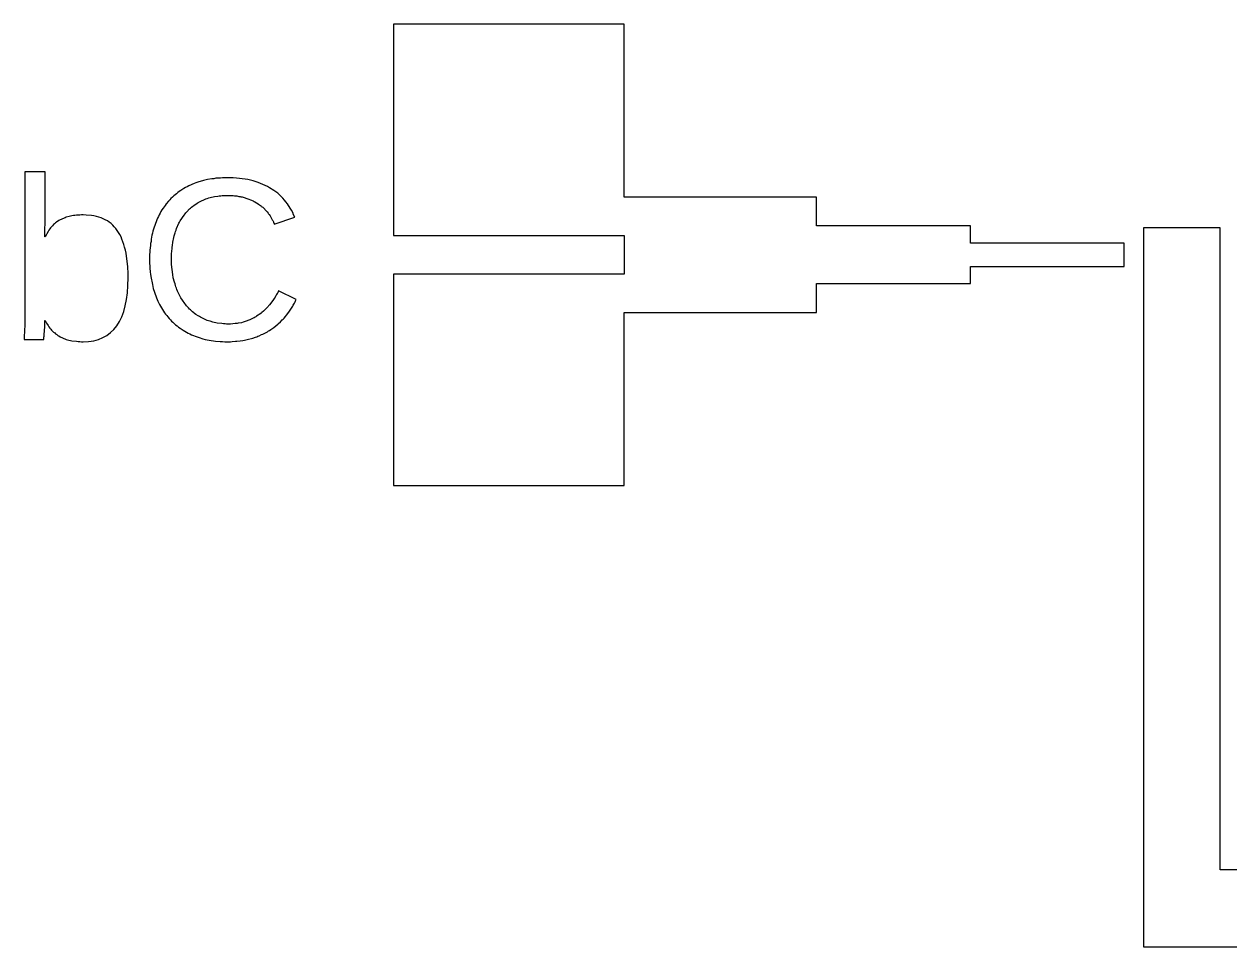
# Model space of a CAD drawing. Extents: x -62500 to 62500, y -62500 to 62500.
# Drawn here: x 1059 to 1686, y -34513 to -34033 of the extents above; entities that cross this region are included whole.
import ezdxf

# ---------------------------------------------------------------- set-up
doc = ezdxf.new("R2010")
doc.units = 0
doc.layers.add('1', color=60, linetype='CONTINUOUS')

msp = doc.modelspace()

# ---------------------------------------------------------------- linework, layer by layer
at = {"layer": '1'}
for points in [[(1251.45, -34273.1), (1371.45, -34273.1), (1371.45, -34183.1), (1471.45, -34183.1), (1471.45, -34168.1), (1551.45, -34168.1), (1551.45, -34159.1), (1631.45, -34159.1), (1631.45, -34147.1), (1551.45, -34147.1), (1551.45, -34138.1), (1471.45, -34138.1), (1471.45, -34123.1), (1371.45, -34123.1), (1371.45, -34033.1), (1251.45, -34033.1), (1251.45, -34143.1), (1371.45, -34143.1), (1371.45, -34163.1), (1251.45, -34163.1), (1251.45, -34273.1)], [(1251.45, -34273.1), (1371.45, -34273.1), (1371.45, -34183.1), (1471.45, -34183.1), (1471.45, -34168.1), (1551.45, -34168.1), (1551.45, -34159.1), (1631.45, -34159.1), (1631.45, -34147.1), (1551.45, -34147.1), (1551.45, -34138.1), (1471.45, -34138.1), (1471.45, -34123.1), (1371.45, -34123.1), (1371.45, -34033.1), (1251.45, -34033.1), (1251.45, -34143.1), (1371.45, -34143.1), (1371.45, -34163.1), (1251.45, -34163.1), (1251.45, -34273.1)], [(1059.25, -34197.1), (1069.45, -34197.1), (1069.45, -34196.8), (1069.55, -34196.4), (1069.55, -34195.9), (1069.65, -34195.5), (1069.65, -34194.8), (1069.95, -34190.4), (1069.95, -34189), (1070.05, -34187.8), (1070.05, -34187.2), (1070.15, -34187.2), (1070.55, -34188), (1070.95, -34188.7), (1071.75, -34189.9), (1072.15, -34190.6), (1072.65, -34191.2), (1073.15, -34191.7), (1073.55, -34192.3), (1074.55, -34193.3), (1075.15, -34193.7), (1075.65, -34194.2), (1076.25, -34194.6), (1076.75, -34195), (1077.35, -34195.3), (1077.95, -34195.7), (1079.15, -34196.3), (1079.85, -34196.6), (1080.45, -34196.8), (1081.15, -34197.1), (1082.55, -34197.5), (1083.35, -34197.6), (1084.05, -34197.8), (1086.45, -34198.1), (1087.35, -34198.2), (1088.15, -34198.2), (1089.05, -34198.3), (1089.95, -34198.3), (1092.75, -34198.2), (1095.45, -34197.8), (1097.95, -34197.1), (1100.25, -34196.2), (1102.25, -34195.1), (1104.25, -34193.6), (1105.95, -34191.9), (1107.55, -34190), (1108.85, -34187.8), (1110.05, -34185.3), (1111.05, -34182.6), (1111.85, -34179.6), (1112.55, -34176.3), (1112.95, -34172.8), (1113.25, -34169.1), (1113.35, -34165), (1113.35, -34163), (1113.15, -34159.1), (1112.55, -34153.8), (1112.25, -34152.2), (1111.95, -34150.7), (1111.55, -34149.1), (1111.15, -34147.7), (1110.65, -34146.3), (1110.15, -34145), (1109.65, -34143.8), (1109.05, -34142.6), (1107.65, -34140.4), (1106.95, -34139.5), (1106.15, -34138.5), (1105.35, -34137.7), (1104.45, -34136.9), (1103.55, -34136.2), (1102.55, -34135.5), (1101.45, -34134.9), (1100.45, -34134.4), (1099.25, -34133.9), (1096.85, -34133.1), (1095.55, -34132.8), (1094.25, -34132.6), (1091.45, -34132.4), (1089.95, -34132.3), (1089.05, -34132.3), (1088.25, -34132.4), (1087.35, -34132.4), (1086.55, -34132.5), (1085.65, -34132.6), (1084.95, -34132.7), (1084.15, -34132.8), (1083.35, -34133), (1082.65, -34133.2), (1081.15, -34133.6), (1080.55, -34133.8), (1079.15, -34134.4), (1077.35, -34135.3), (1076.15, -34136.1), (1075.65, -34136.5), (1075.05, -34137), (1074.55, -34137.4), (1074.05, -34138), (1073.55, -34138.5), (1073.05, -34139.1), (1072.65, -34139.6), (1072.15, -34140.3), (1071.75, -34140.9), (1070.15, -34143.7), (1069.95, -34143.7), (1070.05, -34140.2), (1070.05, -34138.7), (1070.15, -34137.7), (1070.15, -34109.9), (1059.55, -34109.9), (1059.55, -34189.5), (1059.35, -34195.8), (1059.25, -34196.2), (1059.25, -34197.1)], [(1059.25, -34197.1), (1069.45, -34197.1), (1069.45, -34196.8), (1069.55, -34196.4), (1069.55, -34195.9), (1069.65, -34195.5), (1069.65, -34194.8), (1069.95, -34190.4), (1069.95, -34189), (1070.05, -34187.8), (1070.05, -34187.2), (1070.15, -34187.2), (1070.55, -34188), (1070.95, -34188.7), (1071.75, -34189.9), (1072.15, -34190.6), (1072.65, -34191.2), (1073.15, -34191.7), (1073.55, -34192.3), (1074.55, -34193.3), (1075.15, -34193.7), (1075.65, -34194.2), (1076.25, -34194.6), (1076.75, -34195), (1077.35, -34195.3), (1077.95, -34195.7), (1079.15, -34196.3), (1079.85, -34196.6), (1080.45, -34196.8), (1081.15, -34197.1), (1082.55, -34197.5), (1083.35, -34197.6), (1084.05, -34197.8), (1086.45, -34198.1), (1087.35, -34198.2), (1088.15, -34198.2), (1089.05, -34198.3), (1089.95, -34198.3), (1092.75, -34198.2), (1095.45, -34197.8), (1097.95, -34197.1), (1100.25, -34196.2), (1102.25, -34195.1), (1104.25, -34193.6), (1105.95, -34191.9), (1107.55, -34190), (1108.85, -34187.8), (1110.05, -34185.3), (1111.05, -34182.6), (1111.85, -34179.6), (1112.55, -34176.3), (1112.95, -34172.8), (1113.25, -34169.1), (1113.35, -34165), (1113.35, -34163), (1113.15, -34159.1), (1112.55, -34153.8), (1112.25, -34152.2), (1111.95, -34150.7), (1111.55, -34149.1), (1111.15, -34147.7), (1110.65, -34146.3), (1110.15, -34145), (1109.65, -34143.8), (1109.05, -34142.6), (1107.65, -34140.4), (1106.95, -34139.5), (1106.15, -34138.5), (1105.35, -34137.7), (1104.45, -34136.9), (1103.55, -34136.2), (1102.55, -34135.5), (1101.45, -34134.9), (1100.45, -34134.4), (1099.25, -34133.9), (1096.85, -34133.1), (1095.55, -34132.8), (1094.25, -34132.6), (1091.45, -34132.4), (1089.95, -34132.3), (1089.05, -34132.3), (1088.25, -34132.4), (1087.35, -34132.4), (1086.55, -34132.5), (1085.65, -34132.6), (1084.95, -34132.7), (1084.15, -34132.8), (1083.35, -34133), (1082.65, -34133.2), (1081.15, -34133.6), (1080.55, -34133.8), (1079.15, -34134.4), (1077.35, -34135.3), (1076.15, -34136.1), (1075.65, -34136.5), (1075.05, -34137), (1074.55, -34137.4), (1074.05, -34138), (1073.55, -34138.5), (1073.05, -34139.1), (1072.65, -34139.6), (1072.15, -34140.3), (1071.75, -34140.9), (1070.15, -34143.7), (1069.95, -34143.7), (1070.05, -34140.2), (1070.05, -34138.7), (1070.15, -34137.7), (1070.15, -34109.9), (1059.55, -34109.9), (1059.55, -34189.5), (1059.35, -34195.8), (1059.25, -34196.2), (1059.25, -34197.1)], [(1124.55, -34157.6), (1124.65, -34158.8), (1124.65, -34159.9), (1124.85, -34162.1), (1125.05, -34163.2), (1125.15, -34164.3), (1125.95, -34168.5), (1126.25, -34169.5), (1126.45, -34170.6), (1127.05, -34172.6), (1127.35, -34173.5), (1127.75, -34174.5), (1128.05, -34175.4), (1128.45, -34176.3), (1128.85, -34177.3), (1129.35, -34178.2), (1129.75, -34179), (1130.25, -34179.9), (1130.75, -34180.7), (1131.25, -34181.6), (1132.25, -34183.2), (1132.85, -34183.9), (1133.45, -34184.7), (1134.05, -34185.4), (1134.65, -34186.2), (1135.35, -34186.9), (1135.95, -34187.6), (1136.65, -34188.2), (1137.35, -34188.9), (1138.05, -34189.5), (1138.85, -34190.1), (1139.55, -34190.7), (1140.35, -34191.3), (1141.95, -34192.3), (1142.85, -34192.8), (1143.65, -34193.3), (1144.55, -34193.8), (1145.45, -34194.2), (1146.35, -34194.7), (1147.35, -34195.1), (1148.25, -34195.5), (1149.25, -34195.8), (1150.25, -34196.2), (1152.25, -34196.8), (1153.35, -34197.1), (1155.45, -34197.5), (1156.55, -34197.7), (1157.75, -34197.8), (1158.85, -34198), (1161.25, -34198.2), (1162.45, -34198.2), (1163.65, -34198.3), (1166.65, -34198.3), (1167.45, -34198.2), (1169.15, -34198.1), (1169.95, -34198.1), (1171.55, -34197.9), (1173.05, -34197.6), (1173.85, -34197.5), (1174.55, -34197.3), (1175.35, -34197.2), (1178.15, -34196.4), (1179.55, -34195.9), (1180.25, -34195.7), (1180.85, -34195.4), (1181.55, -34195.2), (1182.75, -34194.6), (1183.45, -34194.3), (1185.85, -34193.1), (1186.35, -34192.7), (1186.95, -34192.4), (1187.55, -34192), (1188.05, -34191.6), (1189.15, -34190.9), (1190.15, -34190.1), (1191.15, -34189.2), (1191.65, -34188.8), (1192.65, -34187.9), (1193.55, -34187), (1193.95, -34186.5), (1194.45, -34186.1), (1196.45, -34183.6), (1197.25, -34182.5), (1197.95, -34181.4), (1198.25, -34180.9), (1198.65, -34180.4), (1198.95, -34179.8), (1199.25, -34179.3), (1199.55, -34178.7), (1199.95, -34178.2), (1200.25, -34177.6), (1200.45, -34177), (1200.75, -34176.4), (1191.65, -34171.8), (1191.35, -34172.3), (1191.15, -34172.8), (1190.85, -34173.2), (1190.55, -34173.7), (1190.35, -34174.2), (1190.05, -34174.6), (1189.75, -34175.1), (1189.25, -34175.9), (1188.95, -34176.3), (1188.65, -34176.8), (1186.85, -34179.2), (1186.45, -34179.6), (1186.15, -34180), (1185.85, -34180.3), (1185.15, -34181.1), (1184.75, -34181.4), (1183.75, -34182.4), (1182.95, -34183.1), (1182.55, -34183.4), (1181.85, -34184), (1181.45, -34184.2), (1180.95, -34184.5), (1180.15, -34185.1), (1179.75, -34185.3), (1179.35, -34185.6), (1178.95, -34185.8), (1178.45, -34186.1), (1178.05, -34186.3), (1177.05, -34186.7), (1176.65, -34186.9), (1175.65, -34187.3), (1175.25, -34187.5), (1174.75, -34187.6), (1173.75, -34188), (1173.25, -34188.1), (1172.25, -34188.4), (1170.55, -34188.7), (1170.05, -34188.8), (1168.95, -34188.9), (1167.75, -34189), (1166.65, -34189.1), (1164.55, -34189.1), (1163.75, -34189), (1162.95, -34189), (1162.05, -34188.9), (1159.65, -34188.6), (1158.95, -34188.4), (1158.15, -34188.3), (1157.35, -34188.1), (1155.95, -34187.7), (1155.15, -34187.4), (1154.45, -34187.2), (1152.35, -34186.3), (1151.75, -34185.9), (1151.05, -34185.6), (1150.45, -34185.2), (1149.75, -34184.9), (1148.55, -34184.1), (1147.95, -34183.6), (1147.45, -34183.2), (1146.85, -34182.7), (1146.35, -34182.3), (1145.75, -34181.8), (1145.25, -34181.3), (1144.75, -34180.7), (1143.75, -34179.7), (1143.35, -34179.1), (1142.85, -34178.5), (1142.45, -34177.9), (1141.95, -34177.3), (1141.55, -34176.7), (1140.75, -34175.4), (1140.45, -34174.8), (1140.05, -34174.1), (1139.45, -34172.7), (1139.05, -34172), (1138.75, -34171.2), (1138.45, -34170.5), (1138.25, -34169.8), (1137.95, -34169), (1137.75, -34168.2), (1137.45, -34167.4), (1136.85, -34165), (1136.55, -34163.3), (1135.95, -34158.1), (1135.95, -34152.6), (1136.25, -34149.9), (1136.25, -34149.1), (1136.45, -34148.2), (1136.65, -34146.5), (1136.85, -34145.7), (1136.95, -34144.9), (1137.35, -34143.3), (1137.85, -34141.7), (1138.05, -34141), (1138.35, -34140.2), (1138.55, -34139.5), (1139.75, -34136.7), (1140.15, -34136.1), (1140.45, -34135.4), (1142.45, -34132.4), (1142.95, -34131.8), (1143.35, -34131.3), (1143.85, -34130.7), (1145.35, -34129.2), (1145.85, -34128.8), (1146.35, -34128.3), (1146.95, -34127.8), (1147.45, -34127.4), (1149.25, -34126.2), (1149.85, -34125.9), (1150.55, -34125.5), (1151.15, -34125.2), (1151.85, -34124.9), (1152.45, -34124.6), (1153.85, -34124), (1154.55, -34123.8), (1155.25, -34123.5), (1156.05, -34123.3), (1156.75, -34123.1), (1157.55, -34123), (1158.35, -34122.8), (1159.95, -34122.6), (1160.75, -34122.4), (1161.55, -34122.4), (1162.35, -34122.3), (1163.25, -34122.3), (1164.05, -34122.2), (1166.25, -34122.2), (1166.85, -34122.3), (1168.05, -34122.3), (1168.65, -34122.4), (1169.85, -34122.5), (1170.45, -34122.6), (1170.95, -34122.7), (1171.55, -34122.8), (1172.05, -34122.9), (1172.65, -34123), (1173.15, -34123.2), (1174.15, -34123.4), (1174.65, -34123.6), (1176.15, -34124.1), (1177.05, -34124.5), (1177.45, -34124.7), (1178.35, -34125.1), (1178.85, -34125.3), (1179.25, -34125.5), (1180.05, -34126), (1180.45, -34126.2), (1181.25, -34126.8), (1182.65, -34127.8), (1182.95, -34128.1), (1183.35, -34128.4), (1185.45, -34130.5), (1185.65, -34130.8), (1186.25, -34131.5), (1186.45, -34131.8), (1186.65, -34132.2), (1187.15, -34132.8), (1187.35, -34133.2), (1187.55, -34133.5), (1188.15, -34134.6), (1188.35, -34134.9), (1188.55, -34135.3), (1188.95, -34136), (1189.05, -34136.4), (1189.25, -34136.7), (1189.35, -34137.1), (1200.05, -34133.6), (1199.45, -34132.3), (1198.95, -34131.1), (1198.25, -34129.9), (1197.65, -34128.8), (1196.25, -34126.6), (1195.45, -34125.6), (1194.65, -34124.7), (1193.85, -34123.7), (1192.05, -34121.9), (1191.15, -34121.1), (1190.15, -34120.3), (1189.15, -34119.6), (1186.95, -34118.2), (1185.85, -34117.6), (1184.65, -34117), (1182.25, -34116), (1180.95, -34115.5), (1178.35, -34114.7), (1176.95, -34114.3), (1175.55, -34114), (1174.15, -34113.8), (1172.65, -34113.6), (1171.25, -34113.4), (1169.65, -34113.2), (1168.05, -34113.1), (1162.45, -34113.1), (1161.35, -34113.2), (1160.15, -34113.2), (1159.05, -34113.3), (1157.95, -34113.5), (1156.85, -34113.6), (1154.65, -34114), (1152.55, -34114.4), (1149.55, -34115.3), (1148.65, -34115.7), (1147.65, -34116), (1144.95, -34117.2), (1144.05, -34117.7), (1143.25, -34118.1), (1142.35, -34118.6), (1140.75, -34119.6), (1139.95, -34120.2), (1139.25, -34120.7), (1138.45, -34121.3), (1137.05, -34122.5), (1136.35, -34123.2), (1135.65, -34123.8), (1135.05, -34124.5), (1134.35, -34125.2), (1133.15, -34126.6), (1132.55, -34127.4), (1132.05, -34128.2), (1131.55, -34128.9), (1130.95, -34129.7), (1130.45, -34130.6), (1130.05, -34131.4), (1129.55, -34132.3), (1129.15, -34133.1), (1128.65, -34134), (1128.25, -34134.9), (1127.95, -34135.9), (1127.55, -34136.8), (1127.25, -34137.8), (1126.85, -34138.8), (1126.25, -34140.8), (1126.05, -34141.8), (1125.75, -34142.9), (1125.35, -34145), (1125.25, -34146.1), (1125.05, -34147.2), (1124.95, -34148.3), (1124.75, -34149.4), (1124.65, -34150.6), (1124.65, -34151.8), (1124.55, -34152.9), (1124.55, -34157.6)], [(1124.55, -34157.6), (1124.65, -34158.8), (1124.65, -34159.9), (1124.85, -34162.1), (1125.05, -34163.2), (1125.15, -34164.3), (1125.95, -34168.5), (1126.25, -34169.5), (1126.45, -34170.6), (1127.05, -34172.6), (1127.35, -34173.5), (1127.75, -34174.5), (1128.05, -34175.4), (1128.45, -34176.3), (1128.85, -34177.3), (1129.35, -34178.2), (1129.75, -34179), (1130.25, -34179.9), (1130.75, -34180.7), (1131.25, -34181.6), (1132.25, -34183.2), (1132.85, -34183.9), (1133.45, -34184.7), (1134.05, -34185.4), (1134.65, -34186.2), (1135.35, -34186.9), (1135.95, -34187.6), (1136.65, -34188.2), (1137.35, -34188.9), (1138.05, -34189.5), (1138.85, -34190.1), (1139.55, -34190.7), (1140.35, -34191.3), (1141.95, -34192.3), (1142.85, -34192.8), (1143.65, -34193.3), (1144.55, -34193.8), (1145.45, -34194.2), (1146.35, -34194.7), (1147.35, -34195.1), (1148.25, -34195.5), (1149.25, -34195.8), (1150.25, -34196.2), (1152.25, -34196.8), (1153.35, -34197.1), (1155.45, -34197.5), (1156.55, -34197.7), (1157.75, -34197.8), (1158.85, -34198), (1161.25, -34198.2), (1162.45, -34198.2), (1163.65, -34198.3), (1166.65, -34198.3), (1167.45, -34198.2), (1169.15, -34198.1), (1169.95, -34198.1), (1171.55, -34197.9), (1173.05, -34197.6), (1173.85, -34197.5), (1174.55, -34197.3), (1175.35, -34197.2), (1178.15, -34196.4), (1179.55, -34195.9), (1180.25, -34195.7), (1180.85, -34195.4), (1181.55, -34195.2), (1182.75, -34194.6), (1183.45, -34194.3), (1185.85, -34193.1), (1186.35, -34192.7), (1186.95, -34192.4), (1187.55, -34192), (1188.05, -34191.6), (1189.15, -34190.9), (1190.15, -34190.1), (1191.15, -34189.2), (1191.65, -34188.8), (1192.65, -34187.9), (1193.55, -34187), (1193.95, -34186.5), (1194.45, -34186.1), (1196.45, -34183.6), (1197.25, -34182.5), (1197.95, -34181.4), (1198.25, -34180.9), (1198.65, -34180.4), (1198.95, -34179.8), (1199.25, -34179.3), (1199.55, -34178.7), (1199.95, -34178.2), (1200.25, -34177.6), (1200.45, -34177), (1200.75, -34176.4), (1191.65, -34171.8), (1191.35, -34172.3), (1191.15, -34172.8), (1190.85, -34173.2), (1190.55, -34173.7), (1190.35, -34174.2), (1190.05, -34174.6), (1189.75, -34175.1), (1189.25, -34175.9), (1188.95, -34176.3), (1188.65, -34176.8), (1186.85, -34179.2), (1186.45, -34179.6), (1186.15, -34180), (1185.85, -34180.3), (1185.15, -34181.1), (1184.75, -34181.4), (1183.75, -34182.4), (1182.95, -34183.1), (1182.55, -34183.4), (1181.85, -34184), (1181.45, -34184.2), (1180.95, -34184.5), (1180.15, -34185.1), (1179.75, -34185.3), (1179.35, -34185.6), (1178.95, -34185.8), (1178.45, -34186.1), (1178.05, -34186.3), (1177.05, -34186.7), (1176.65, -34186.9), (1175.65, -34187.3), (1175.25, -34187.5), (1174.75, -34187.6), (1173.75, -34188), (1173.25, -34188.1), (1172.25, -34188.4), (1170.55, -34188.7), (1170.05, -34188.8), (1168.95, -34188.9), (1167.75, -34189), (1166.65, -34189.1), (1164.55, -34189.1), (1163.75, -34189), (1162.95, -34189), (1162.05, -34188.9), (1159.65, -34188.6), (1158.95, -34188.4), (1158.15, -34188.3), (1157.35, -34188.1), (1155.95, -34187.7), (1155.15, -34187.4), (1154.45, -34187.2), (1152.35, -34186.3), (1151.75, -34185.9), (1151.05, -34185.6), (1150.45, -34185.2), (1149.75, -34184.9), (1148.55, -34184.1), (1147.95, -34183.6), (1147.45, -34183.2), (1146.85, -34182.7), (1146.35, -34182.3), (1145.75, -34181.8), (1145.25, -34181.3), (1144.75, -34180.7), (1143.75, -34179.7), (1143.35, -34179.1), (1142.85, -34178.5), (1142.45, -34177.9), (1141.95, -34177.3), (1141.55, -34176.7), (1140.75, -34175.4), (1140.45, -34174.8), (1140.05, -34174.1), (1139.45, -34172.7), (1139.05, -34172), (1138.75, -34171.2), (1138.45, -34170.5), (1138.25, -34169.8), (1137.95, -34169), (1137.75, -34168.2), (1137.45, -34167.4), (1136.85, -34165), (1136.55, -34163.3), (1135.95, -34158.1), (1135.95, -34152.6), (1136.25, -34149.9), (1136.25, -34149.1), (1136.45, -34148.2), (1136.65, -34146.5), (1136.85, -34145.7), (1136.95, -34144.9), (1137.35, -34143.3), (1137.85, -34141.7), (1138.05, -34141), (1138.35, -34140.2), (1138.55, -34139.5), (1139.75, -34136.7), (1140.15, -34136.1), (1140.45, -34135.4), (1142.45, -34132.4), (1142.95, -34131.8), (1143.35, -34131.3), (1143.85, -34130.7), (1145.35, -34129.2), (1145.85, -34128.8), (1146.35, -34128.3), (1146.95, -34127.8), (1147.45, -34127.4), (1149.25, -34126.2), (1149.85, -34125.9), (1150.55, -34125.5), (1151.15, -34125.2), (1151.85, -34124.9), (1152.45, -34124.6), (1153.85, -34124), (1154.55, -34123.8), (1155.25, -34123.5), (1156.05, -34123.3), (1156.75, -34123.1), (1157.55, -34123), (1158.35, -34122.8), (1159.95, -34122.6), (1160.75, -34122.4), (1161.55, -34122.4), (1162.35, -34122.3), (1163.25, -34122.3), (1164.05, -34122.2), (1166.25, -34122.2), (1166.85, -34122.3), (1168.05, -34122.3), (1168.65, -34122.4), (1169.85, -34122.5), (1170.45, -34122.6), (1170.95, -34122.7), (1171.55, -34122.8), (1172.05, -34122.9), (1172.65, -34123), (1173.15, -34123.2), (1174.15, -34123.4), (1174.65, -34123.6), (1176.15, -34124.1), (1177.05, -34124.5), (1177.45, -34124.7), (1178.35, -34125.1), (1178.85, -34125.3), (1179.25, -34125.5), (1180.05, -34126), (1180.45, -34126.2), (1181.25, -34126.8), (1182.65, -34127.8), (1182.95, -34128.1), (1183.35, -34128.4), (1185.45, -34130.5), (1185.65, -34130.8), (1186.25, -34131.5), (1186.45, -34131.8), (1186.65, -34132.2), (1187.15, -34132.8), (1187.35, -34133.2), (1187.55, -34133.5), (1188.15, -34134.6), (1188.35, -34134.9), (1188.55, -34135.3), (1188.95, -34136), (1189.05, -34136.4), (1189.25, -34136.7), (1189.35, -34137.1), (1200.05, -34133.6), (1199.45, -34132.3), (1198.95, -34131.1), (1198.25, -34129.9), (1197.65, -34128.8), (1196.25, -34126.6), (1195.45, -34125.6), (1194.65, -34124.7), (1193.85, -34123.7), (1192.05, -34121.9), (1191.15, -34121.1), (1190.15, -34120.3), (1189.15, -34119.6), (1186.95, -34118.2), (1185.85, -34117.6), (1184.65, -34117), (1182.25, -34116), (1180.95, -34115.5), (1178.35, -34114.7), (1176.95, -34114.3), (1175.55, -34114), (1174.15, -34113.8), (1172.65, -34113.6), (1171.25, -34113.4), (1169.65, -34113.2), (1168.05, -34113.1), (1162.45, -34113.1), (1161.35, -34113.2), (1160.15, -34113.2), (1159.05, -34113.3), (1157.95, -34113.5), (1156.85, -34113.6), (1154.65, -34114), (1152.55, -34114.4), (1149.55, -34115.3), (1148.65, -34115.7), (1147.65, -34116), (1144.95, -34117.2), (1144.05, -34117.7), (1143.25, -34118.1), (1142.35, -34118.6), (1140.75, -34119.6), (1139.95, -34120.2), (1139.25, -34120.7), (1138.45, -34121.3), (1137.05, -34122.5), (1136.35, -34123.2), (1135.65, -34123.8), (1135.05, -34124.5), (1134.35, -34125.2), (1133.15, -34126.6), (1132.55, -34127.4), (1132.05, -34128.2), (1131.55, -34128.9), (1130.95, -34129.7), (1130.45, -34130.6), (1130.05, -34131.4), (1129.55, -34132.3), (1129.15, -34133.1), (1128.65, -34134), (1128.25, -34134.9), (1127.95, -34135.9), (1127.55, -34136.8), (1127.25, -34137.8), (1126.85, -34138.8), (1126.25, -34140.8), (1126.05, -34141.8), (1125.75, -34142.9), (1125.35, -34145), (1125.25, -34146.1), (1125.05, -34147.2), (1124.95, -34148.3), (1124.75, -34149.4), (1124.65, -34150.6), (1124.65, -34151.8), (1124.55, -34152.9), (1124.55, -34157.6)], [(1641.45, -34513.1), (2015.45, -34513.1), (2015.45, -34473.1), (1681.45, -34473.1), (1681.45, -34139.1), (1641.45, -34139.1), (1641.45, -34513.1)], [(1641.45, -34513.1), (2015.45, -34513.1), (2015.45, -34473.1), (1681.45, -34473.1), (1681.45, -34139.1), (1641.45, -34139.1), (1641.45, -34513.1)]]:
    msp.add_lwpolyline(points, close=True, dxfattribs=at)

doc.saveas('drawing.dxf')
